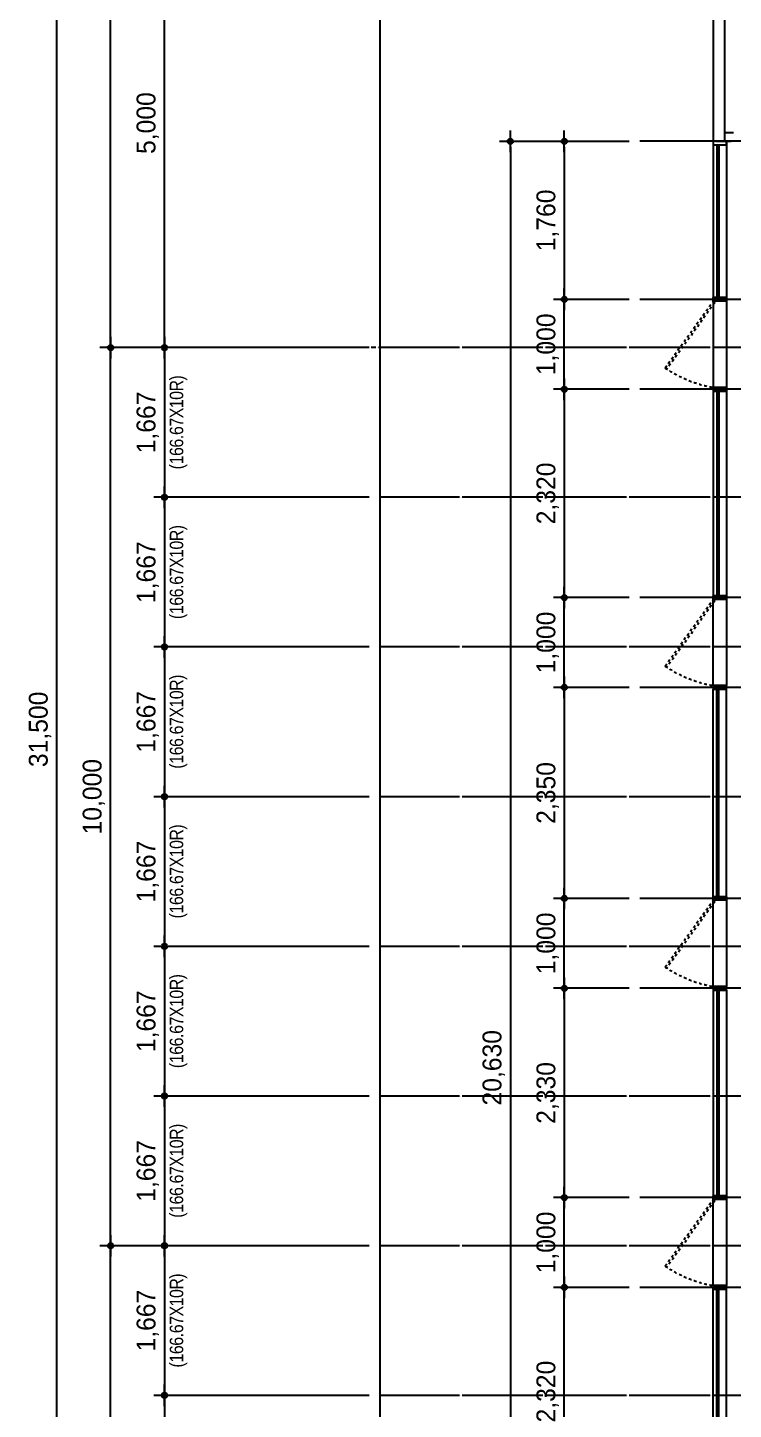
# Model space of a CAD drawing. Header units: millimetres. Extents: x 11948722 to 13111668, y -10771712 to -10232988.
# Drawn here: x 12323997 to 12331855, y -10483525 to -10468141 of the extents above; entities that cross this region are included whole.
import ezdxf

# ---------------------------------------------------------------- set-up
doc = ezdxf.new("R2010")
doc.units = ezdxf.units.MM
doc.header["$LTSCALE"] = 150
doc.header["$MEASUREMENT"] = 0
doc.linetypes.add('CEN', pattern=[6.2, 6, -0.1, 0, -0.1])
doc.linetypes.add('HIDDEN', pattern=[2, 1, -1])
doc.layers.get('0').update_dxf_attribs({"linetype": 'CONTINUOUS'})
doc.layers.get('Defpoints').update_dxf_attribs({"color": 117, "linetype": 'CONTINUOUS'})
for name, color, linetype in [('A-중심선', 10, 'CEN'), ('PIR판넬', 4, 'CONTINUOUS'), ('WID', 4, 'CONTINUOUS'), ('Xref-계단단면도$0$3 dim0', 7, 'CONTINUOUS'), ('Xref-계단단면도$0$PIR판넬', 4, 'CONTINUOUS'), ('Xref-계단단면도$0$WID', 4, 'CONTINUOUS')]:
    doc.layers.add(name, color=color, linetype=linetype)
doc.styles.add('Xref-계단단면도$0$나눔고딕 Se', font='')
doc.styles.get('Xref-계단단면도$0$나눔고딕 Se').set_extended_font_data('Dotum')
doc.dimstyles.new('Xref-계단단면도$0$A1-100', dxfattribs={"dimtxt": 3, "dimasz": 1, "dimexe": 2, "dimexo": 2, "dimgap": 1, "dimtad": 1, "dimdec": 0, "dimzin": 12, "dimdsep": 46, "dimlunit": 6, "dimtxsty": 'Xref-계단단면도$0$나눔고딕 Se', "dimblk1": 'Xref-계단단면도$0$DIMDOT', "dimblk2": 'Xref-계단단면도$0$DIMDOT', "dimsah": 1, "dimcen": -1, "dimdle": 2, "dimclrd": 256, "dimclre": 256, "dimclrt": 3, "dimadec": 0, "dimazin": 0, "dimtfac": 1, "dimtdec": 0, "dimtix": 1, "dimtmove": 2, "dimatfit": 3, "dimldrblk": 'Xref-계단단면도$0$DIMDOT', "dimfxl": 1, "dimtvp": 1, "dimtolj": 1, "dimtzin": 12, "dimlwd": -1, "dimlwe": -1, "dimarcsym": 0})

# ---------------------------------------------------------------- blocks, each defined once
blk = doc.blocks.new('Xref-계단단면도$0$DIMDOT')
at = {"color": 0}
blk.add_line((-2, 0), (2, 0), dxfattribs=at)
for radius in [0.5, 0.25]:
    blk.add_circle((0, 0), radius, dxfattribs=at)
blk = doc.blocks.new('*D1772')
at = {"layer": 'Defpoints', "color": 0, "ltscale": 1200}
for p in [(12324921, -10461704), (12327921, -10461704), (12327921, -10471704)]:
    blk.add_point(p, dxfattribs=at)
at = {"layer": 'Xref-계단단면도$0$3 dim0'}
for p, q in [((12327801, -10461704), (12324801, -10461704)), ((12324921, -10471644), (12324921, -10461764)), ((12327801, -10471704), (12324801, -10471704))]:
    blk.add_line(p, q, dxfattribs=at)
at = {"layer": 'Xref-계단단면도$0$3 dim0', "ltscale": 1200, "xscale": 60, "yscale": 60, "zscale": 60}
for p, rotation in [((12324921, -10461704), 90), ((12324921, -10471704), 270)]:
    blk.add_blockref('Xref-계단단면도$0$DIMDOT', p, dxfattribs=dict(at, rotation=rotation))
at = {"layer": 'Xref-계단단면도$0$3 dim0', "color": 3, "ltscale": 1200, "insert": (12324735, -10466704), "char_height": 210, "attachment_point": 5, "rotation": 90, "style": 'Xref-계단단면도$0$나눔고딕 Se'}
blk.add_mtext('\\A1;10,000', dxfattribs=at)
blk = doc.blocks.new('*D1781')
at = {"layer": 'Defpoints', "color": 0, "ltscale": 1200}
for p in [(12329972, -10471167), (12330814, -10471167), (12330814, -10472167)]:
    blk.add_point(p, dxfattribs=at)
at = {"layer": 'Xref-계단단면도$0$3 dim0'}
for p, q in [((12330694, -10471167), (12329852, -10471167)), ((12329972, -10472107), (12329972, -10471227)), ((12330694, -10472167), (12329852, -10472167))]:
    blk.add_line(p, q, dxfattribs=at)
at = {"layer": 'Xref-계단단면도$0$3 dim0', "ltscale": 1200, "xscale": 60, "yscale": 60, "zscale": 60}
for p, rotation in [((12329972, -10471167), 90), ((12329972, -10472167), 270)]:
    blk.add_blockref('Xref-계단단면도$0$DIMDOT', p, dxfattribs=dict(at, rotation=rotation))
at = {"layer": 'Xref-계단단면도$0$3 dim0', "color": 3, "ltscale": 1200, "insert": (12329787, -10471667), "char_height": 210, "attachment_point": 5, "rotation": 90, "style": 'Xref-계단단면도$0$나눔고딕 Se'}
blk.add_mtext('\\A1;1,000', dxfattribs=at)
blk = doc.blocks.new('*D1787')
at = {"layer": 'Defpoints', "color": 0, "ltscale": 1200}
for p in [(12327921, -10478370), (12325521, -10480037), (12327921, -10480037)]:
    blk.add_point(p, dxfattribs=at)
at = {"layer": 'Xref-계단단면도$0$3 dim0'}
for p, q in [((12327801, -10478370), (12325401, -10478370)), ((12325521, -10478430), (12325521, -10479977)), ((12327801, -10480037), (12325401, -10480037))]:
    blk.add_line(p, q, dxfattribs=at)
at = {"layer": 'Xref-계단단면도$0$3 dim0', "ltscale": 1200, "xscale": 60, "yscale": 60, "zscale": 60}
for p, rotation in [((12325521, -10478370), 90), ((12325521, -10480037), 270)]:
    blk.add_blockref('Xref-계단단면도$0$DIMDOT', p, dxfattribs=dict(at, rotation=rotation))
at = {"layer": 'Xref-계단단면도$0$3 dim0', "color": 3, "ltscale": 1200, "char_height": 210, "attachment_point": 5, "rotation": 90, "style": 'Xref-계단단면도$0$나눔고딕 Se'}
for s, insert in [('\\H0.714286x;\\W0.9;\\T0.95;(166.67X10R)', (12325677, -10479204)), ('\\A1;1,667', (12325335, -10479204))]:
    blk.add_mtext(s, dxfattribs=dict(at, insert=insert))
blk = doc.blocks.new('*D1788')
at = {"layer": 'Defpoints', "color": 0, "ltscale": 1200}
for p in [(12327921, -10475037), (12325521, -10476704), (12327921, -10476704)]:
    blk.add_point(p, dxfattribs=at)
at = {"layer": 'Xref-계단단면도$0$3 dim0'}
for p, q in [((12327801, -10475037), (12325401, -10475037)), ((12325521, -10475097), (12325521, -10476644)), ((12327801, -10476704), (12325401, -10476704))]:
    blk.add_line(p, q, dxfattribs=at)
at = {"layer": 'Xref-계단단면도$0$3 dim0', "ltscale": 1200, "xscale": 60, "yscale": 60, "zscale": 60}
for p, rotation in [((12325521, -10475037), 90), ((12325521, -10476704), 270)]:
    blk.add_blockref('Xref-계단단면도$0$DIMDOT', p, dxfattribs=dict(at, rotation=rotation))
at = {"layer": 'Xref-계단단면도$0$3 dim0', "color": 3, "ltscale": 1200, "char_height": 210, "attachment_point": 5, "rotation": 90, "style": 'Xref-계단단면도$0$나눔고딕 Se'}
for s, insert in [('\\H0.714286x;\\W0.9;\\T0.95;(166.67X10R)', (12325677, -10475870)), ('\\A1;1,667', (12325335, -10475870))]:
    blk.add_mtext(s, dxfattribs=dict(at, insert=insert))
blk = doc.blocks.new('*D1789')
at = {"layer": 'Defpoints', "color": 0, "ltscale": 1200}
for p in [(12324321, -10460204), (12327921, -10460204), (12327921, -10491704)]:
    blk.add_point(p, dxfattribs=at)
at = {"layer": 'Xref-계단단면도$0$3 dim0'}
for p, q in [((12327801, -10460204), (12324201, -10460204)), ((12324321, -10491644), (12324321, -10460264)), ((12327801, -10491704), (12324201, -10491704))]:
    blk.add_line(p, q, dxfattribs=at)
at = {"layer": 'Xref-계단단면도$0$3 dim0', "ltscale": 1200, "xscale": 60, "yscale": 60, "zscale": 60}
for p, rotation in [((12324321, -10460204), 90), ((12324321, -10491704), 270)]:
    blk.add_blockref('Xref-계단단면도$0$DIMDOT', p, dxfattribs=dict(at, rotation=rotation))
at = {"layer": 'Xref-계단단면도$0$3 dim0', "color": 3, "ltscale": 1200, "insert": (12324135, -10475954), "char_height": 210, "attachment_point": 5, "rotation": 90, "style": 'Xref-계단단면도$0$나눔고딕 Se'}
blk.add_mtext('\\A1;31,500', dxfattribs=at)
blk = doc.blocks.new('*D1790')
at = {"layer": 'Defpoints', "color": 0, "ltscale": 1200}
for p in [(12327921, -10476704), (12325521, -10478370), (12327921, -10478370)]:
    blk.add_point(p, dxfattribs=at)
at = {"layer": 'Xref-계단단면도$0$3 dim0'}
for p, q in [((12327801, -10476704), (12325401, -10476704)), ((12325521, -10476764), (12325521, -10478310)), ((12327801, -10478370), (12325401, -10478370))]:
    blk.add_line(p, q, dxfattribs=at)
at = {"layer": 'Xref-계단단면도$0$3 dim0', "ltscale": 1200, "xscale": 60, "yscale": 60, "zscale": 60}
for p, rotation in [((12325521, -10476704), 90), ((12325521, -10478370), 270)]:
    blk.add_blockref('Xref-계단단면도$0$DIMDOT', p, dxfattribs=dict(at, rotation=rotation))
at = {"layer": 'Xref-계단단면도$0$3 dim0', "color": 3, "ltscale": 1200, "char_height": 210, "attachment_point": 5, "rotation": 90, "style": 'Xref-계단단면도$0$나눔고딕 Se'}
for s, insert in [('\\H0.714286x;\\W0.9;\\T0.95;(166.67X10R)', (12325677, -10477537)), ('\\A1;1,667', (12325335, -10477537))]:
    blk.add_mtext(s, dxfattribs=dict(at, insert=insert))
blk = doc.blocks.new('*D1791')
at = {"layer": 'Defpoints', "color": 0, "ltscale": 1200}
for p in [(12327921, -10480037), (12325521, -10481704), (12327921, -10481704)]:
    blk.add_point(p, dxfattribs=at)
at = {"layer": 'Xref-계단단면도$0$3 dim0'}
for p, q in [((12327801, -10480037), (12325401, -10480037)), ((12325521, -10480097), (12325521, -10481644)), ((12327801, -10481704), (12325401, -10481704))]:
    blk.add_line(p, q, dxfattribs=at)
at = {"layer": 'Xref-계단단면도$0$3 dim0', "ltscale": 1200, "xscale": 60, "yscale": 60, "zscale": 60}
for p, rotation in [((12325521, -10480037), 90), ((12325521, -10481704), 270)]:
    blk.add_blockref('Xref-계단단면도$0$DIMDOT', p, dxfattribs=dict(at, rotation=rotation))
at = {"layer": 'Xref-계단단면도$0$3 dim0', "color": 3, "ltscale": 1200, "char_height": 210, "attachment_point": 5, "rotation": 90, "style": 'Xref-계단단면도$0$나눔고딕 Se'}
for s, insert in [('\\H0.714286x;\\W0.9;\\T0.95;(166.67X10R)', (12325677, -10480870)), ('\\A1;1,667', (12325335, -10480870))]:
    blk.add_mtext(s, dxfattribs=dict(at, insert=insert))
blk = doc.blocks.new('*D1792')
at = {"layer": 'Defpoints', "color": 0, "ltscale": 1200}
for p in [(12324921, -10471704), (12327921, -10471704), (12327921, -10481704)]:
    blk.add_point(p, dxfattribs=at)
at = {"layer": 'Xref-계단단면도$0$3 dim0'}
for p, q in [((12327801, -10471704), (12324801, -10471704)), ((12324921, -10481644), (12324921, -10471764)), ((12327801, -10481704), (12324801, -10481704))]:
    blk.add_line(p, q, dxfattribs=at)
at = {"layer": 'Xref-계단단면도$0$3 dim0', "ltscale": 1200, "xscale": 60, "yscale": 60, "zscale": 60}
for p, rotation in [((12324921, -10471704), 90), ((12324921, -10481704), 270)]:
    blk.add_blockref('Xref-계단단면도$0$DIMDOT', p, dxfattribs=dict(at, rotation=rotation))
at = {"layer": 'Xref-계단단면도$0$3 dim0', "color": 3, "ltscale": 1200, "insert": (12324735, -10476704), "char_height": 210, "attachment_point": 5, "rotation": 90, "style": 'Xref-계단단면도$0$나눔고딕 Se'}
blk.add_mtext('\\A1;10,000', dxfattribs=at)
blk = doc.blocks.new('*D1793')
at = {"layer": 'Defpoints', "color": 0, "ltscale": 1200}
for p in [(12327921, -10473370), (12325521, -10475037), (12327921, -10475037)]:
    blk.add_point(p, dxfattribs=at)
at = {"layer": 'Xref-계단단면도$0$3 dim0'}
for p, q in [((12327801, -10473370), (12325401, -10473370)), ((12325521, -10473430), (12325521, -10474977)), ((12327801, -10475037), (12325401, -10475037))]:
    blk.add_line(p, q, dxfattribs=at)
at = {"layer": 'Xref-계단단면도$0$3 dim0', "ltscale": 1200, "xscale": 60, "yscale": 60, "zscale": 60}
for p, rotation in [((12325521, -10473370), 90), ((12325521, -10475037), 270)]:
    blk.add_blockref('Xref-계단단면도$0$DIMDOT', p, dxfattribs=dict(at, rotation=rotation))
at = {"layer": 'Xref-계단단면도$0$3 dim0', "color": 3, "ltscale": 1200, "char_height": 210, "attachment_point": 5, "rotation": 90, "style": 'Xref-계단단면도$0$나눔고딕 Se'}
for s, insert in [('\\H0.714286x;\\W0.9;\\T0.95;(166.67X10R)', (12325677, -10474204)), ('\\A1;1,667', (12325335, -10474204))]:
    blk.add_mtext(s, dxfattribs=dict(at, insert=insert))
blk = doc.blocks.new('*D1794')
at = {"layer": 'Defpoints', "color": 0, "ltscale": 1200}
for p in [(12325521, -10466704), (12327921, -10466704), (12327921, -10471704)]:
    blk.add_point(p, dxfattribs=at)
at = {"layer": 'Xref-계단단면도$0$3 dim0'}
for p, q in [((12327801, -10466704), (12325401, -10466704)), ((12325521, -10471644), (12325521, -10466764)), ((12327801, -10471704), (12325401, -10471704))]:
    blk.add_line(p, q, dxfattribs=at)
at = {"layer": 'Xref-계단단면도$0$3 dim0', "ltscale": 1200, "xscale": 60, "yscale": 60, "zscale": 60}
for p, rotation in [((12325521, -10466704), 90), ((12325521, -10471704), 270)]:
    blk.add_blockref('Xref-계단단면도$0$DIMDOT', p, dxfattribs=dict(at, rotation=rotation))
at = {"layer": 'Xref-계단단면도$0$3 dim0', "color": 3, "ltscale": 1200, "insert": (12325335, -10469204), "char_height": 210, "attachment_point": 5, "rotation": 90, "style": 'Xref-계단단면도$0$나눔고딕 Se'}
blk.add_mtext('\\A1;5,000', dxfattribs=at)
blk = doc.blocks.new('*D1795')
at = {"layer": 'Defpoints', "color": 0, "ltscale": 1200}
for p in [(12327921, -10471704), (12325521, -10473370), (12327921, -10473370)]:
    blk.add_point(p, dxfattribs=at)
at = {"layer": 'Xref-계단단면도$0$3 dim0'}
for p, q in [((12327801, -10471704), (12325401, -10471704)), ((12325521, -10471764), (12325521, -10473310)), ((12327801, -10473370), (12325401, -10473370))]:
    blk.add_line(p, q, dxfattribs=at)
at = {"layer": 'Xref-계단단면도$0$3 dim0', "ltscale": 1200, "xscale": 60, "yscale": 60, "zscale": 60}
for p, rotation in [((12325521, -10471704), 90), ((12325521, -10473370), 270)]:
    blk.add_blockref('Xref-계단단면도$0$DIMDOT', p, dxfattribs=dict(at, rotation=rotation))
at = {"layer": 'Xref-계단단면도$0$3 dim0', "color": 3, "ltscale": 1200, "char_height": 210, "attachment_point": 5, "rotation": 90, "style": 'Xref-계단단면도$0$나눔고딕 Se'}
for s, insert in [('\\H0.714286x;\\W0.9;\\T0.95;(166.67X10R)', (12325677, -10472537)), ('\\A1;1,667', (12325335, -10472537))]:
    blk.add_mtext(s, dxfattribs=dict(at, insert=insert))
blk = doc.blocks.new('*D1798')
at = {"layer": 'Defpoints', "color": 0, "ltscale": 1200}
for p in [(12327921, -10481704), (12325521, -10483370), (12327921, -10483370)]:
    blk.add_point(p, dxfattribs=at)
at = {"layer": 'Xref-계단단면도$0$3 dim0'}
for p, q in [((12327801, -10481704), (12325401, -10481704)), ((12325521, -10481764), (12325521, -10483310)), ((12327801, -10483370), (12325401, -10483370))]:
    blk.add_line(p, q, dxfattribs=at)
at = {"layer": 'Xref-계단단면도$0$3 dim0', "ltscale": 1200, "xscale": 60, "yscale": 60, "zscale": 60}
for p, rotation in [((12325521, -10481704), 90), ((12325521, -10483370), 270)]:
    blk.add_blockref('Xref-계단단면도$0$DIMDOT', p, dxfattribs=dict(at, rotation=rotation))
at = {"layer": 'Xref-계단단면도$0$3 dim0', "color": 3, "ltscale": 1200, "char_height": 210, "attachment_point": 5, "rotation": 90, "style": 'Xref-계단단면도$0$나눔고딕 Se'}
for s, insert in [('\\H0.714286x;\\W0.9;\\T0.95;(166.67X10R)', (12325677, -10482537)), ('\\A1;1,667', (12325335, -10482537))]:
    blk.add_mtext(s, dxfattribs=dict(at, insert=insert))
blk = doc.blocks.new('*D1800')
at = {"layer": 'Defpoints', "color": 0, "ltscale": 1200}
for p in [(12327921, -10483370), (12325521, -10485037), (12327921, -10485037)]:
    blk.add_point(p, dxfattribs=at)
at = {"layer": 'Xref-계단단면도$0$3 dim0'}
for p, q in [((12327801, -10483370), (12325401, -10483370)), ((12325521, -10483430), (12325521, -10484977)), ((12327801, -10485037), (12325401, -10485037))]:
    blk.add_line(p, q, dxfattribs=at)
at = {"layer": 'Xref-계단단면도$0$3 dim0', "ltscale": 1200, "xscale": 60, "yscale": 60, "zscale": 60}
for p, rotation in [((12325521, -10483370), 90), ((12325521, -10485037), 270)]:
    blk.add_blockref('Xref-계단단면도$0$DIMDOT', p, dxfattribs=dict(at, rotation=rotation))
at = {"layer": 'Xref-계단단면도$0$3 dim0', "color": 3, "ltscale": 1200, "char_height": 210, "attachment_point": 5, "rotation": 90, "style": 'Xref-계단단면도$0$나눔고딕 Se'}
for s, insert in [('\\H0.714286x;\\W0.9;\\T0.95;(166.67X10R)', (12325677, -10484204)), ('\\A1;1,667', (12325335, -10484204))]:
    blk.add_mtext(s, dxfattribs=dict(at, insert=insert))
blk = doc.blocks.new('*D1802')
at = {"layer": 'Defpoints', "color": 0, "ltscale": 1200}
for p in [(12324921, -10481704), (12327921, -10481704), (12327921, -10491704)]:
    blk.add_point(p, dxfattribs=at)
at = {"layer": 'Xref-계단단면도$0$3 dim0'}
for p, q in [((12327801, -10481704), (12324801, -10481704)), ((12324921, -10491644), (12324921, -10481764)), ((12327801, -10491704), (12324801, -10491704))]:
    blk.add_line(p, q, dxfattribs=at)
at = {"layer": 'Xref-계단단면도$0$3 dim0', "ltscale": 1200, "xscale": 60, "yscale": 60, "zscale": 60}
for p, rotation in [((12324921, -10481704), 90), ((12324921, -10491704), 270)]:
    blk.add_blockref('Xref-계단단면도$0$DIMDOT', p, dxfattribs=dict(at, rotation=rotation))
at = {"layer": 'Xref-계단단면도$0$3 dim0', "color": 3, "ltscale": 1200, "insert": (12324735, -10486704), "char_height": 210, "attachment_point": 5, "rotation": 90, "style": 'Xref-계단단면도$0$나눔고딕 Se'}
blk.add_mtext('\\A1;10,000', dxfattribs=at)
blk = doc.blocks.new('*D1833')
at = {"layer": 'Defpoints', "color": 0, "ltscale": 1200}
for p in [(12330814, -10472167), (12329972, -10474487), (12330814, -10474487)]:
    blk.add_point(p, dxfattribs=at)
at = {"layer": 'Xref-계단단면도$0$3 dim0'}
for p, q in [((12330694, -10472167), (12329852, -10472167)), ((12329972, -10472227), (12329972, -10474427)), ((12330694, -10474487), (12329852, -10474487))]:
    blk.add_line(p, q, dxfattribs=at)
at = {"layer": 'Xref-계단단면도$0$3 dim0', "ltscale": 1200, "xscale": 60, "yscale": 60, "zscale": 60}
for p, rotation in [((12329972, -10472167), 90), ((12329972, -10474487), 270)]:
    blk.add_blockref('Xref-계단단면도$0$DIMDOT', p, dxfattribs=dict(at, rotation=rotation))
at = {"layer": 'Xref-계단단면도$0$3 dim0', "color": 3, "ltscale": 1200, "insert": (12329787, -10473327), "char_height": 210, "attachment_point": 5, "rotation": 90, "style": 'Xref-계단단면도$0$나눔고딕 Se'}
blk.add_mtext('\\A1;2,320', dxfattribs=at)
blk = doc.blocks.new('*D1834')
at = {"layer": 'Defpoints', "color": 0, "ltscale": 1200}
for p in [(12329972, -10474487), (12330814, -10474487), (12330814, -10475487)]:
    blk.add_point(p, dxfattribs=at)
at = {"layer": 'Xref-계단단면도$0$3 dim0'}
for p, q in [((12330694, -10474487), (12329852, -10474487)), ((12329972, -10475427), (12329972, -10474547)), ((12330694, -10475487), (12329852, -10475487))]:
    blk.add_line(p, q, dxfattribs=at)
at = {"layer": 'Xref-계단단면도$0$3 dim0', "ltscale": 1200, "xscale": 60, "yscale": 60, "zscale": 60}
for p, rotation in [((12329972, -10474487), 90), ((12329972, -10475487), 270)]:
    blk.add_blockref('Xref-계단단면도$0$DIMDOT', p, dxfattribs=dict(at, rotation=rotation))
at = {"layer": 'Xref-계단단면도$0$3 dim0', "color": 3, "ltscale": 1200, "insert": (12329787, -10474987), "char_height": 210, "attachment_point": 5, "rotation": 90, "style": 'Xref-계단단면도$0$나눔고딕 Se'}
blk.add_mtext('\\A1;1,000', dxfattribs=at)
blk = doc.blocks.new('*D1835')
at = {"layer": 'Defpoints', "color": 0, "ltscale": 1200}
for p in [(12330814, -10475487), (12329972, -10477837), (12330814, -10477837)]:
    blk.add_point(p, dxfattribs=at)
at = {"layer": 'Xref-계단단면도$0$3 dim0'}
for p, q in [((12330694, -10475487), (12329852, -10475487)), ((12329972, -10475547), (12329972, -10477777)), ((12330694, -10477837), (12329852, -10477837))]:
    blk.add_line(p, q, dxfattribs=at)
at = {"layer": 'Xref-계단단면도$0$3 dim0', "ltscale": 1200, "xscale": 60, "yscale": 60, "zscale": 60}
for p, rotation in [((12329972, -10475487), 90), ((12329972, -10477837), 270)]:
    blk.add_blockref('Xref-계단단면도$0$DIMDOT', p, dxfattribs=dict(at, rotation=rotation))
at = {"layer": 'Xref-계단단면도$0$3 dim0', "color": 3, "ltscale": 1200, "insert": (12329787, -10476662), "char_height": 210, "attachment_point": 5, "rotation": 90, "style": 'Xref-계단단면도$0$나눔고딕 Se'}
blk.add_mtext('\\A1;2,350', dxfattribs=at)
blk = doc.blocks.new('*D1836')
at = {"layer": 'Defpoints', "color": 0, "ltscale": 1200}
for p in [(12329972, -10477837), (12330814, -10477837), (12330814, -10478837)]:
    blk.add_point(p, dxfattribs=at)
at = {"layer": 'Xref-계단단면도$0$3 dim0'}
for p, q in [((12330694, -10477837), (12329852, -10477837)), ((12329972, -10478777), (12329972, -10477897)), ((12330694, -10478837), (12329852, -10478837))]:
    blk.add_line(p, q, dxfattribs=at)
at = {"layer": 'Xref-계단단면도$0$3 dim0', "ltscale": 1200, "xscale": 60, "yscale": 60, "zscale": 60}
for p, rotation in [((12329972, -10477837), 90), ((12329972, -10478837), 270)]:
    blk.add_blockref('Xref-계단단면도$0$DIMDOT', p, dxfattribs=dict(at, rotation=rotation))
at = {"layer": 'Xref-계단단면도$0$3 dim0', "color": 3, "ltscale": 1200, "insert": (12329787, -10478337), "char_height": 210, "attachment_point": 5, "rotation": 90, "style": 'Xref-계단단면도$0$나눔고딕 Se'}
blk.add_mtext('\\A1;1,000', dxfattribs=at)
blk = doc.blocks.new('*D1837')
at = {"layer": 'Defpoints', "color": 0, "ltscale": 1200}
for p in [(12330814, -10478837), (12329972, -10481167), (12330814, -10481167)]:
    blk.add_point(p, dxfattribs=at)
at = {"layer": 'Xref-계단단면도$0$3 dim0'}
for p, q in [((12330694, -10478837), (12329852, -10478837)), ((12329972, -10478897), (12329972, -10481107)), ((12330694, -10481167), (12329852, -10481167))]:
    blk.add_line(p, q, dxfattribs=at)
at = {"layer": 'Xref-계단단면도$0$3 dim0', "ltscale": 1200, "xscale": 60, "yscale": 60, "zscale": 60}
for p, rotation in [((12329972, -10478837), 90), ((12329972, -10481167), 270)]:
    blk.add_blockref('Xref-계단단면도$0$DIMDOT', p, dxfattribs=dict(at, rotation=rotation))
at = {"layer": 'Xref-계단단면도$0$3 dim0', "color": 3, "ltscale": 1200, "insert": (12329787, -10480002), "char_height": 210, "attachment_point": 5, "rotation": 90, "style": 'Xref-계단단면도$0$나눔고딕 Se'}
blk.add_mtext('\\A1;2,330', dxfattribs=at)
blk = doc.blocks.new('*D1838')
at = {"layer": 'Defpoints', "color": 0, "ltscale": 1200}
for p in [(12329972, -10481167), (12330814, -10481167), (12330814, -10482167)]:
    blk.add_point(p, dxfattribs=at)
at = {"layer": 'Xref-계단단면도$0$3 dim0'}
for p, q in [((12330694, -10481167), (12329852, -10481167)), ((12329972, -10482107), (12329972, -10481227)), ((12330694, -10482167), (12329852, -10482167))]:
    blk.add_line(p, q, dxfattribs=at)
at = {"layer": 'Xref-계단단면도$0$3 dim0', "ltscale": 1200, "xscale": 60, "yscale": 60, "zscale": 60}
for p, rotation in [((12329972, -10481167), 90), ((12329972, -10482167), 270)]:
    blk.add_blockref('Xref-계단단면도$0$DIMDOT', p, dxfattribs=dict(at, rotation=rotation))
at = {"layer": 'Xref-계단단면도$0$3 dim0', "color": 3, "ltscale": 1200, "insert": (12329787, -10481667), "char_height": 210, "attachment_point": 5, "rotation": 90, "style": 'Xref-계단단면도$0$나눔고딕 Se'}
blk.add_mtext('\\A1;1,000', dxfattribs=at)
blk = doc.blocks.new('*D1843')
at = {"layer": 'Defpoints', "color": 0, "ltscale": 1200}
for p in [(12329972, -10482167), (12330814, -10482167), (12330814, -10484487)]:
    blk.add_point(p, dxfattribs=at)
at = {"layer": 'Xref-계단단면도$0$3 dim0'}
for p, q in [((12330694, -10482167), (12329852, -10482167)), ((12329972, -10484427), (12329972, -10482227)), ((12330694, -10484487), (12329852, -10484487))]:
    blk.add_line(p, q, dxfattribs=at)
at = {"layer": 'Xref-계단단면도$0$3 dim0', "ltscale": 1200, "xscale": 60, "yscale": 60, "zscale": 60}
for p, rotation in [((12329972, -10482167), 90), ((12329972, -10484487), 270)]:
    blk.add_blockref('Xref-계단단면도$0$DIMDOT', p, dxfattribs=dict(at, rotation=rotation))
at = {"layer": 'Xref-계단단면도$0$3 dim0', "color": 3, "ltscale": 1200, "insert": (12329787, -10483327), "char_height": 210, "attachment_point": 5, "rotation": 90, "style": 'Xref-계단단면도$0$나눔고딕 Se'}
blk.add_mtext('\\A1;2,320', dxfattribs=at)
blk = doc.blocks.new('*D1844')
at = {"layer": 'Defpoints', "color": 0, "ltscale": 1200}
for p in [(12330814, -10469407), (12329972, -10471167), (12330814, -10471167)]:
    blk.add_point(p, dxfattribs=at)
at = {"layer": 'Xref-계단단면도$0$3 dim0'}
for p, q in [((12330694, -10469407), (12329852, -10469407)), ((12329972, -10469467), (12329972, -10471107)), ((12330694, -10471167), (12329852, -10471167))]:
    blk.add_line(p, q, dxfattribs=at)
at = {"layer": 'Xref-계단단면도$0$3 dim0', "ltscale": 1200, "xscale": 60, "yscale": 60, "zscale": 60}
for p, rotation in [((12329972, -10469407), 90), ((12329972, -10471167), 270)]:
    blk.add_blockref('Xref-계단단면도$0$DIMDOT', p, dxfattribs=dict(at, rotation=rotation))
at = {"layer": 'Xref-계단단면도$0$3 dim0', "color": 3, "ltscale": 1200, "insert": (12329787, -10470287), "char_height": 210, "attachment_point": 5, "rotation": 90, "style": 'Xref-계단단면도$0$나눔고딕 Se'}
blk.add_mtext('\\A1;1,760', dxfattribs=at)
blk = doc.blocks.new('*D1845')
at = {"layer": 'Defpoints', "color": 0, "ltscale": 1200}
for p in [(12330814, -10469407), (12329372, -10490037), (12330814, -10490037)]:
    blk.add_point(p, dxfattribs=at)
at = {"layer": 'Xref-계단단면도$0$3 dim0'}
for p, q in [((12330694, -10469407), (12329252, -10469407)), ((12329372, -10469467), (12329372, -10489977)), ((12330694, -10490037), (12329252, -10490037))]:
    blk.add_line(p, q, dxfattribs=at)
at = {"layer": 'Xref-계단단면도$0$3 dim0', "ltscale": 1200, "xscale": 60, "yscale": 60, "zscale": 60}
for p, rotation in [((12329372, -10469407), 90), ((12329372, -10490037), 270)]:
    blk.add_blockref('Xref-계단단면도$0$DIMDOT', p, dxfattribs=dict(at, rotation=rotation))
at = {"layer": 'Xref-계단단면도$0$3 dim0', "color": 3, "ltscale": 1200, "insert": (12329187, -10479722), "char_height": 210, "attachment_point": 5, "rotation": 90, "style": 'Xref-계단단면도$0$나눔고딕 Se'}
blk.add_mtext('\\A1;20,630', dxfattribs=at)

msp = doc.modelspace()

# ---------------------------------------------------------------- linework, layer by layer
at = {"layer": 'A-중심선'}
for p, q in [((12345546.5, -10471703.5), (12327820.5, -10471703.5)), ((12345546.5, -10471703.5), (12327920.5, -10471703.5)), ((12345546.5, -10473370.2), (12327920.5, -10473370.2)), ((12345546.5, -10475036.9), (12327920.5, -10475036.9)), ((12345546.5, -10476703.5), (12327920.5, -10476703.5)), ((12345546.5, -10478370.2), (12327920.5, -10478370.2)), ((12345546.5, -10480036.9), (12327920.5, -10480036.9)), ((12345546.5, -10481703.5), (12327920.5, -10481703.5)), ((12345546.5, -10483370.2), (12327920.5, -10483370.2))]:
    msp.add_line(p, q, dxfattribs=at)
at = {"layer": 'Defpoints', "ltscale": 0.3}
for p, q in [((12332829.8, -10469406.9), (12330813.9, -10469406.9)), ((12332829.8, -10471166.9), (12330813.9, -10471166.9)), ((12332829.8, -10472166.9), (12330813.9, -10472166.9)), ((12332829.8, -10474486.9), (12330813.9, -10474486.9)), ((12332829.8, -10475486.9), (12330813.9, -10475486.9)), ((12332829.8, -10477836.9), (12330813.9, -10477836.9)), ((12332829.8, -10478836.9), (12330813.9, -10478836.9)), ((12332829.8, -10481166.9), (12330813.9, -10481166.9)), ((12332829.8, -10482166.9), (12330813.9, -10482166.9))]:
    msp.add_line(p, q, dxfattribs=at)
at = {"layer": 'Defpoints', "ltscale": 1200}
msp.add_lwpolyline([(12327920.5, -10458703.5), (12345546.5, -10458703.5), (12345546.5, -10505848.4), (12327920.5, -10505848.4)], close=True, dxfattribs=at)
at = {"layer": 'PIR판넬'}
for p, q in [((12331629.7, -10460228.5), (12331629.7, -10469406.9)), ((12331754.7, -10460278.5), (12331754.7, -10469406.9)), ((12331754.7, -10469306.9), (12331854.7, -10469306.9)), ((12331729.7, -10469406.9), (12331829.7, -10469406.9))]:
    msp.add_line(p, q, dxfattribs=at)
at = {"layer": 'WID', "linetype": 'HIDDEN', "ltscale": 0.2}
for points in [[(12331629.7, -10471186.9), (12331646.6, -10471203.8), (12331111.9, -10471945.6), (12331094.9, -10471928.7)], [(12331629.7, -10474506.9), (12331646.6, -10474523.8), (12331111.9, -10475265.6), (12331094.9, -10475248.7)], [(12331629.7, -10477856.9), (12331646.6, -10477873.8), (12331111.9, -10478615.6), (12331094.9, -10478598.7)], [(12331629.7, -10481186.9), (12331646.6, -10481203.8), (12331111.9, -10481945.6), (12331094.9, -10481928.7)]]:
    msp.add_lwpolyline(points, close=True, dxfattribs=at)
for centre in [(12331873.9, -10470784.1), (12331873.9, -10474104.1), (12331873.9, -10477454.1), (12331873.9, -10480784.1)]:
    msp.add_arc(centre, 1384.5, 235.76365, 259.84066, dxfattribs=at)
at = {"layer": 'Xref-계단단면도$0$PIR판넬'}
for p, q in [((12331629.7, -10469406.9), (12331629.7, -10472186.9)), ((12331654.7, -10469406.9), (12331779.7, -10469406.9)), ((12331671.5, -10469446.9), (12331671.5, -10471146.9)), ((12331691.5, -10469446.9), (12331691.5, -10471146.9)), ((12331779.7, -10469406.9), (12331779.7, -10472186.9)), ((12331779.7, -10471146.9), (12331629.7, -10471146.9)), ((12331779.7, -10471186.9), (12331629.7, -10471186.9)), ((12331779.7, -10472146.9), (12331629.7, -10472146.9)), ((12331779.7, -10472186.9), (12331629.7, -10472186.9)), ((12331629.7, -10472186.9), (12331629.7, -10474466.9)), ((12331671.5, -10472186.9), (12331671.5, -10474466.9)), ((12331691.5, -10472186.9), (12331691.5, -10474466.9)), ((12331779.7, -10472186.9), (12331779.7, -10474466.9)), ((12331779.7, -10474466.9), (12331629.7, -10474466.9)), ((12331779.7, -10474506.9), (12331629.7, -10474506.9)), ((12331629.7, -10475466.9), (12331629.7, -10474506.9)), ((12331779.7, -10474506.9), (12331779.7, -10475466.9)), ((12331779.7, -10475466.9), (12331629.7, -10475466.9)), ((12331779.7, -10475506.9), (12331629.7, -10475506.9)), ((12331629.7, -10477816.9), (12331629.7, -10475506.9)), ((12331671.5, -10477816.9), (12331671.5, -10475506.9)), ((12331691.5, -10477816.9), (12331691.5, -10475506.9)), ((12331779.7, -10477816.9), (12331779.7, -10475506.9)), ((12331779.7, -10477816.9), (12331629.7, -10477816.9)), ((12331779.7, -10477856.9), (12331629.7, -10477856.9)), ((12331629.7, -10478816.9), (12331629.7, -10477856.9)), ((12331779.7, -10477856.9), (12331779.7, -10478816.9)), ((12331779.7, -10478816.9), (12331629.7, -10478816.9)), ((12331779.7, -10478856.9), (12331629.7, -10478856.9)), ((12331629.7, -10478856.9), (12331629.7, -10481166.9)), ((12331671.5, -10478856.9), (12331671.5, -10481146.9)), ((12331691.5, -10478856.9), (12331691.5, -10481146.9)), ((12331779.7, -10478856.9), (12331779.7, -10481166.9)), ((12331779.7, -10481146.9), (12331629.7, -10481146.9)), ((12331779.7, -10481186.9), (12331629.7, -10481186.9)), ((12331629.7, -10482146.9), (12331629.7, -10481186.9)), ((12331779.7, -10481186.9), (12331779.7, -10482146.9)), ((12331779.7, -10482146.9), (12331629.7, -10482146.9)), ((12331629.7, -10484476.9), (12331629.7, -10482166.9)), ((12331779.7, -10482186.9), (12331629.7, -10482186.9)), ((12331671.5, -10484466.9), (12331671.5, -10482186.9)), ((12331691.5, -10484466.9), (12331691.5, -10482186.9)), ((12331779.7, -10484476.9), (12331779.7, -10482166.9))]:
    msp.add_line(p, q, dxfattribs=at)
for points in [[(12331629.7, -10471146.9), (12331779.7, -10471146.9), (12331779.7, -10471186.9), (12331629.7, -10471186.9)], [(12331779.7, -10472146.9), (12331629.7, -10472146.9), (12331629.7, -10472186.9), (12331779.7, -10472186.9)], [(12331629.7, -10474466.9), (12331779.7, -10474466.9), (12331779.7, -10474506.9), (12331629.7, -10474506.9)], [(12331779.7, -10475466.9), (12331629.7, -10475466.9), (12331629.7, -10475506.9), (12331779.7, -10475506.9)], [(12331629.7, -10477816.9), (12331779.7, -10477816.9), (12331779.7, -10477856.9), (12331629.7, -10477856.9)], [(12331779.7, -10478816.9), (12331629.7, -10478816.9), (12331629.7, -10478856.9), (12331779.7, -10478856.9)], [(12331629.7, -10481146.9), (12331779.7, -10481146.9), (12331779.7, -10481186.9), (12331629.7, -10481186.9)], [(12331779.7, -10482146.9), (12331629.7, -10482146.9), (12331629.7, -10482186.9), (12331779.7, -10482186.9)]]:
    msp.add_lwpolyline(points, close=True, dxfattribs=at)
at = {"layer": 'Xref-계단단면도$0$WID', "linetype": 'ByBlock'}
msp.add_lwpolyline([(12331779.7, -10469446.9), (12331779.7, -10469406.9), (12331629.7, -10469406.9), (12331629.7, -10469446.9)], close=True, dxfattribs=at)

# ---------------------------------------------------------------- dimensions: what is measured, and where the dimension line sits
at = {"layer": 'Xref-계단단면도$0$3 dim0'}
for base, p1, p2, angle, picture, middle in [((12324320.5, -10460203.5), (12327920.5, -10491703.5), (12327920.5, -10460203.5), 90, '*D1789', (12324135.1, -10475953.5)), ((12324920.5, -10461703.5), (12327920.5, -10471703.5), (12327920.5, -10461703.5), 270, '*D1772', (12324735.1, -10466703.5)), ((12325520.5, -10466703.5), (12327920.5, -10471703.5), (12327920.5, -10466703.5), 270, '*D1794', (12325335.1, -10469203.5)), ((12329372.4, -10490036.9), (12330813.9, -10469406.9), (12330813.9, -10490036.9), 90, '*D1845', (12329187.1, -10479721.9)), ((12329972.4, -10471166.9), (12330813.9, -10469406.9), (12330813.9, -10471166.9), 90, '*D1844', (12329787.1, -10470286.9)), ((12329972.4, -10471166.9), (12330813.9, -10472166.9), (12330813.9, -10471166.9), 270, '*D1781', (12329787.1, -10471666.9)), ((12324920.5, -10471703.5), (12327920.5, -10481703.5), (12327920.5, -10471703.5), 270, '*D1792', (12324735.1, -10476703.5)), ((12329972.4, -10474486.9), (12330813.9, -10472166.9), (12330813.9, -10474486.9), 90, '*D1833', (12329787.1, -10473326.9)), ((12329972.4, -10474486.9), (12330813.9, -10475486.9), (12330813.9, -10474486.9), 270, '*D1834', (12329787.1, -10474986.9)), ((12329972.4, -10477836.9), (12330813.9, -10475486.9), (12330813.9, -10477836.9), 90, '*D1835', (12329787.1, -10476661.9)), ((12329972.4, -10477836.9), (12330813.9, -10478836.9), (12330813.9, -10477836.9), 270, '*D1836', (12329787.1, -10478336.9)), ((12329972.4, -10481166.9), (12330813.9, -10478836.9), (12330813.9, -10481166.9), 90, '*D1837', (12329787.1, -10480001.9)), ((12329972.4, -10481166.9), (12330813.9, -10482166.9), (12330813.9, -10481166.9), 270, '*D1838', (12329787.1, -10481666.9)), ((12324920.5, -10481703.5), (12327920.5, -10491703.5), (12327920.5, -10481703.5), 270, '*D1802', (12324735.1, -10486703.5)), ((12329972.4, -10482166.9), (12330813.9, -10484486.9), (12330813.9, -10482166.9), 270, '*D1843', (12329787.1, -10483326.9))]:
    dim = msp.add_linear_dim(base=base, p1=p1, p2=p2, angle=angle, dimstyle='Xref-계단단면도$0$A1-100', override={"dimscale": 60, "dimtxt": 3.5}, dxfattribs=at)
    dim.commit()
    dim.dimension.update_dxf_attribs({"geometry": picture, "text_midpoint": middle})
for base, p1, p2, picture, middle in [((12325520.5, -10473370.2), (12327920.5, -10471703.5), (12327920.5, -10473370.2), '*D1795', (12325520.5, -10472536.9)), ((12325520.5, -10475036.9), (12327920.5, -10473370.2), (12327920.5, -10475036.9), '*D1793', (12325520.5, -10474203.5)), ((12325520.5, -10476703.5), (12327920.5, -10475036.9), (12327920.5, -10476703.5), '*D1788', (12325520.5, -10475870.2)), ((12325520.5, -10478370.2), (12327920.5, -10476703.5), (12327920.5, -10478370.2), '*D1790', (12325520.5, -10477536.9)), ((12325520.5, -10480036.9), (12327920.5, -10478370.2), (12327920.5, -10480036.9), '*D1787', (12325520.5, -10479203.5)), ((12325520.5, -10481703.5), (12327920.5, -10480036.9), (12327920.5, -10481703.5), '*D1791', (12325520.5, -10480870.2)), ((12325520.5, -10483370.2), (12327920.5, -10481703.5), (12327920.5, -10483370.2), '*D1798', (12325520.5, -10482536.9)), ((12325520.5, -10485036.9), (12327920.5, -10483370.2), (12327920.5, -10485036.9), '*D1800', (12325520.5, -10484203.5))]:
    dim = msp.add_linear_dim(base=base, p1=p1, p2=p2, angle=270, text='<>\\X\\H0.714286x;\\W0.9;\\T0.95;(166.67X10R)', dimstyle='Xref-계단단면도$0$A1-100', override={"dimscale": 60, "dimtxt": 3.5, "dimtxsty": 'Xref-계단단면도$0$나눔고딕 Se', "dimblk1": 'Xref-계단단면도$0$DIMDOT', "dimblk2": 'Xref-계단단면도$0$DIMDOT'}, dxfattribs=at)
    dim.commit()
    dim.dimension.update_dxf_attribs({"geometry": picture, "text_midpoint": middle})

doc.saveas('drawing.dxf')
